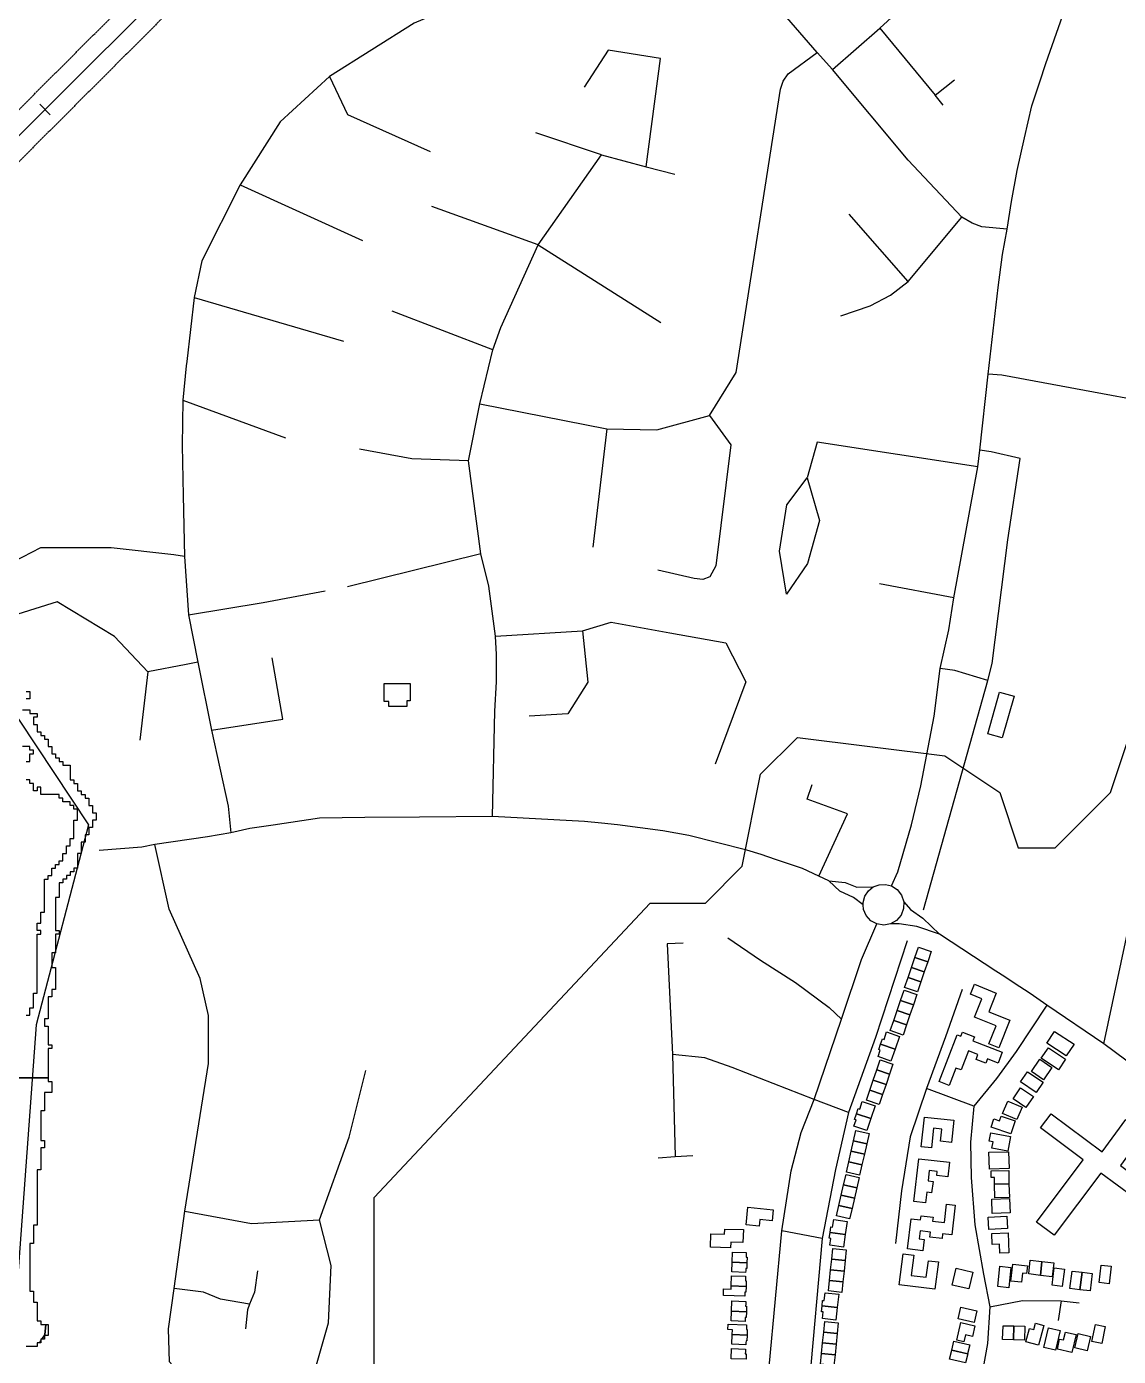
# Model space of a CAD drawing. Header units: metres. Extents: x 553506 to 563855, y 142925 to 150243.
# Drawn here: x 558816 to 559409, y 147849 to 148571 of the extents above; entities that cross this region are included whole.
import ezdxf

# ---------------------------------------------------------------- set-up
doc = ezdxf.new("R2010")
doc.units = ezdxf.units.M
doc.linetypes.add('DASHED', pattern=[1.524, 1.27, -0.254])
for name, color, linetype in [('C-BUILDINGS', 8, 'Continuous'), ('C-FLOOD_ZONE_3', 150, 'Continuous'), ('C-ROADS', 33, 'Continuous'), ('C-WATERWAYS', 5, 'Continuous'), ('E-132KV-UGC-ALT', 8, 'Continuous'), ('E-132KV-UGC-CHAINAGE', 7, 'Continuous'), ('E-132KV-UGC-ROUTE', 1, 'Continuous'), ('E-132KV-UGC-SWATHE', 4, 'DASHED')]:
    doc.layers.add(name, color=color, linetype=linetype)

msp = doc.modelspace()

# ---------------------------------------------------------------- linework, layer by layer
at = {"layer": 'C-BUILDINGS'}
for points in [[(559022.7378, 148204.8681), (559022.7397, 148201.8742), (559013.0643, 148201.8751), (559013.0606, 148204.4794), (559010.516, 148204.4785), (559010.5262, 148214.3065), (559024.6828, 148214.2996), (559024.6815, 148204.8615), (559022.7378, 148204.8681)], [(559338.3709, 148186.9491), (559344.7995, 148209.5754), (559352.6634, 148207.3486), (559346.2278, 148184.7221), (559338.3709, 148186.9491)], [(559305.7686, 148063.119), (559298.8299, 148065.486), (559300.7217, 148070.9872), (559307.6533, 148068.62), (559305.7686, 148063.119)], [(559303.9177, 148057.6525), (559296.9449, 148059.9961), (559298.8299, 148065.486), (559305.7686, 148063.119), (559303.9177, 148057.6525)], [(559300.1479, 148046.6616), (559293.2093, 148049.0286), (559295.0944, 148054.5184), (559302.033, 148052.1515), (559300.1479, 148046.6616)], [(559302.033, 148052.1515), (559295.0944, 148054.5184), (559296.9449, 148059.9961), (559303.9177, 148057.6525), (559302.033, 148052.1515)], [(559297.9857, 148039.7385), (559291.047, 148042.1055), (559292.9391, 148047.5955), (559299.8708, 148045.2284), (559297.9857, 148039.7385)], [(559338.9117, 148035.8995), (559350.3649, 148031.3354), (559344.3625, 148016.3686), (559339.0605, 148018.4858), (559342.9541, 148028.1894), (559331.1472, 148032.8873), (559335.1963, 148042.9853), (559329.0026, 148045.4532), (559331.1502, 148050.8176), (559343, 148046.0878), (559338.9117, 148035.8995)], [(559296.1352, 148034.2609), (559289.1623, 148036.6045), (559291.047, 148042.1055), (559297.9857, 148039.7385), (559296.1352, 148034.2609)], [(559294.2501, 148028.771), (559287.3114, 148031.1379), (559289.1623, 148036.6045), (559296.1352, 148034.2609), (559294.2501, 148028.771)], [(559288.0383, 148015.5897), (559280.1939, 148018.307), (559281.1826, 148021.1424), (559282.0377, 148020.8461), (559283.4777, 148024.9087), (559290.4541, 148022.4539), (559288.0383, 148015.5897)], [(559292.3653, 148023.27), (559285.4266, 148025.6369), (559287.3114, 148031.1379), (559294.2501, 148028.771), (559292.3653, 148023.27)], [(559323.7954, 148022.6534), (559324.6368, 148024.8276), (559331.1463, 148022.3249), (559330.2661, 148020.0494), (559346.2781, 148013.8905), (559344.0195, 148008.044), (559338.2105, 148010.2789), (559337.3041, 148007.9469), (559332.0467, 148009.9764), (559333.0626, 148012.6123), (559327.8834, 148014.5997), (559323.8837, 148004.2584), (559321.096, 148005.3294), (559317.4458, 147995.8893), (559311.9692, 147998.001), (559321.8073, 148023.4153), (559323.7954, 148022.6534)], [(559381.0717, 148011.8983), (559370.5361, 148018.8837), (559374.7308, 148025.1909), (559385.2734, 148018.2058), (559381.0717, 148011.8983)], [(559285.7781, 148009.1199), (559278.7958, 148011.5412), (559280.0089, 148015.0291), (559279.1538, 148015.3253), (559280.1939, 148018.307), (559288.0383, 148015.5897), (559285.7781, 148009.1199)], [(559368.6439, 147998.9803), (559362.088, 148003.4292), (559366.6614, 148010.1489), (559373.2173, 148005.7), (559368.6439, 147998.9803)], [(559376.7809, 148004.4082), (559367.4973, 148010.6979), (559371.3485, 148016.3601), (559380.6391, 148010.0706), (559376.7809, 148004.4082)], [(559283.1509, 147996.4505), (559276.1776, 147998.8053), (559278.0627, 148004.2951), (559285.0014, 148001.9282), (559283.1509, 147996.4505)], [(559285.0014, 148001.9282), (559278.0627, 148004.2951), (559279.9549, 148009.7852), (559286.8866, 148007.418), (559285.0014, 148001.9282)], [(559364.6913, 147992.0795), (559356.1859, 147997.848), (559359.9305, 148003.34), (559368.4356, 147997.5826), (559364.6913, 147992.0795)], [(559281.2657, 147990.9606), (559274.327, 147993.3276), (559276.1776, 147998.8053), (559283.1509, 147996.4505), (559281.2657, 147990.9606)], [(559279.3806, 147985.4708), (559272.4419, 147987.8377), (559274.327, 147993.3276), (559281.2657, 147990.9606), (559279.3806, 147985.4708)], [(559359.0386, 147983.8683), (559352.1475, 147988.5294), (559356.2663, 147994.5783), (559363.1574, 147989.9172), (559359.0386, 147983.8683)], [(559274.9192, 147977.842), (559267.0296, 147980.4355), (559267.9757, 147983.2918), (559268.8305, 147983.0067), (559270.207, 147987.0895), (559277.2218, 147984.7472), (559274.9192, 147977.842)], [(559354.1293, 147977.3831), (559346.4348, 147980.6725), (559349.3163, 147987.3953), (559357.0174, 147984.1172), (559354.1293, 147977.3831)], [(559272.7577, 147971.3419), (559265.7369, 147973.6506), (559266.8939, 147977.1479), (559266.0321, 147977.4328), (559267.0296, 147980.4355), (559274.9192, 147977.842), (559272.7577, 147971.3419)], [(559320.0063, 147976.9032), (559318.6725, 147964.9083), (559312.7235, 147965.5696), (559313.4507, 147972.1032), (559308.9466, 147972.609), (559307.7482, 147961.8871), (559302.2904, 147962.4858), (559304.0956, 147978.669), (559320.0063, 147976.9032)], [(559351.0207, 147969.6404), (559340.1858, 147973.1997), (559341.6944, 147977.7541), (559344.8657, 147976.7172), (559345.6645, 147979.1349), (559353.3282, 147976.6125), (559351.0207, 147969.6404)], [(559372.7972, 147980.4888), (559400.5799, 147959.7701), (559413.4659, 147977.299), (559423.395, 147970.0389), (559410.435, 147952.4186), (559423.3103, 147942.8124), (559417.4968, 147935.0525), (559399.8119, 147948.2491), (559374.4888, 147914.4852), (559364.9057, 147921.6338), (559390.2288, 147955.3976), (559366.9833, 147972.7401), (559372.7972, 147980.4888)], [(559272.6407, 147964.0704), (559265.4935, 147965.7186), (559266.8074, 147971.3688), (559273.9472, 147969.7315), (559272.6407, 147964.0704)], [(559349.2273, 147960.0686), (559340.618, 147961.7493), (559341.301, 147965.1985), (559339.24, 147965.602), (559340.134, 147970.1373), (559350.7977, 147968.0419), (559349.2273, 147960.0686)], [(559270.0544, 147952.7824), (559262.9146, 147954.4197), (559264.1869, 147960.0575), (559271.368, 147958.4437), (559270.0544, 147952.7824)], [(559271.368, 147958.4437), (559264.1869, 147960.0575), (559265.4935, 147965.7186), (559272.6407, 147964.0704), (559271.368, 147958.4437)], [(559349.9519, 147950.6863), (559339.2775, 147950.4219), (559339.0575, 147959.5416), (559349.7322, 147959.7949), (559349.9519, 147950.6863)], [(559268.7478, 147947.1213), (559261.608, 147948.7585), (559262.9146, 147954.4197), (559270.0544, 147952.7824), (559268.7478, 147947.1213)], [(559316.7488, 147946.2394), (559310.7146, 147946.9426), (559310.9683, 147949.1319), (559306.6601, 147949.6327), (559306.0087, 147944.0364), (559308.654, 147943.7289), (559307.9252, 147937.4735), (559305.2167, 147937.7902), (559304.5429, 147932.0151), (559298.3121, 147932.7457), (559301.0433, 147956.0362), (559317.6724, 147954.1035), (559316.7488, 147946.2394)], [(559267.234, 147940.2517), (559260.0942, 147941.889), (559261.4008, 147947.5501), (559268.5406, 147945.9128), (559267.234, 147940.2517)], [(559349.9253, 147942.3047), (559342.0996, 147942.162), (559342.027, 147945.8549), (559340.2522, 147945.8221), (559340.182, 147949.4372), (559349.7821, 147949.6237), (559349.9253, 147942.3047)], [(559265.9617, 147934.6139), (559258.7876, 147936.2278), (559260.0942, 147941.889), (559267.234, 147940.2517), (559265.9617, 147934.6139)], [(559350.1929, 147935.034), (559342.2305, 147934.787), (559342.0996, 147942.162), (559349.9253, 147942.3047), (559350.1929, 147935.034)], [(559263.3485, 147923.2916), (559256.2017, 147924.9287), (559257.5083, 147930.5898), (559264.6551, 147928.9528), (559263.3485, 147923.2916)], [(559264.6551, 147928.9528), (559257.5083, 147930.5898), (559258.7876, 147936.2278), (559265.9617, 147934.6139), (559264.6551, 147928.9528)], [(559301.9059, 147922.8179), (559302.1718, 147925.0633), (559308.6691, 147924.3077), (559308.4095, 147922.0848), (559314.8436, 147921.3383), (559316.0027, 147931.3021), (559320.725, 147930.7474), (559318.8354, 147914.5838), (559313.8536, 147915.1639), (559313.56, 147912.6839), (559306.9293, 147913.4577), (559307.2506, 147916.1722), (559301.7356, 147916.8136), (559301.2212, 147912.4348), (559303.8455, 147912.1266), (559303.1321, 147906.0498), (559294.8737, 147907.0068), (559296.7907, 147923.4161), (559301.9059, 147922.8179)], [(559350.4826, 147926.5954), (559340.8394, 147926.2183), (559340.5344, 147934.022), (559350.1776, 147934.3991), (559350.4826, 147926.5954)], [(559221.2659, 147922.2428), (559214.5891, 147922.9262), (559214.229, 147919.4314), (559207.1453, 147920.1579), (559208.1344, 147929.7491), (559221.8949, 147928.3393), (559221.2659, 147922.2428)], [(559349.1125, 147918.0274), (559338.9706, 147917.5012), (559338.6208, 147924.2685), (559348.7627, 147924.7946), (559349.1125, 147918.0274)], [(559195.4691, 147914.9989), (559195.5635, 147917.8177), (559205.6688, 147917.4966), (559205.4368, 147910.5443), (559198.7605, 147910.7603), (559198.6545, 147907.6406), (559187.7232, 147907.9919), (559187.9669, 147915.245), (559195.4691, 147914.9989)], [(559260.9561, 147914.7698), (559252.739, 147915.9731), (559253.1712, 147918.947), (559254.0704, 147918.808), (559254.7073, 147923.0682), (559262.0262, 147921.9707), (559260.9561, 147914.7698)], [(559259.9567, 147907.9941), (559252.6385, 147909.0694), (559253.1757, 147912.7144), (559252.2768, 147912.8424), (559252.739, 147915.9731), (559260.9561, 147914.7698), (559259.9567, 147907.9941)], [(559349.8608, 147904.9507), (559345.0003, 147904.7776), (559344.831, 147909.5582), (559340.7523, 147909.4205), (559340.5364, 147915.4796), (559349.4825, 147915.7906), (559349.8608, 147904.9507)], [(559207.2502, 147905.0467), (559207.2021, 147903.6651), (559207.1608, 147902.5174), (559207.6717, 147902.4999), (559207.5626, 147899.4803), (559199.5002, 147899.7535), (559199.6914, 147905.3132), (559207.2502, 147905.0467)], [(559260.91, 147900.7002), (559253.6157, 147901.4535), (559254.2197, 147907.2264), (559261.5067, 147906.484), (559260.91, 147900.7002)], [(559296.8583, 147892.6106), (559304.9993, 147891.6054), (559306.1183, 147900.6109), (559311.5645, 147899.9339), (559309.7236, 147885.1297), (559290.3464, 147887.5226), (559292.4449, 147904.3939), (559298.2351, 147903.6719), (559296.8583, 147892.6106)], [(559207.5626, 147899.4803), (559207.4555, 147896.394), (559206.9446, 147896.4116), (559206.9078, 147895.3419), (559206.8721, 147894.239), (559199.3133, 147894.5055), (559199.5002, 147899.7535), (559207.5626, 147899.4803)], [(559259.7432, 147889.178), (559252.4489, 147889.9312), (559253.0187, 147895.6808), (559260.3402, 147894.9506), (559259.7432, 147889.178)], [(559260.3402, 147894.9506), (559253.0187, 147895.6808), (559253.6157, 147901.4535), (559260.91, 147900.7002), (559260.3402, 147894.9506)], [(559328.2028, 147885.3134), (559319.1479, 147887.3809), (559321.2422, 147896.4945), (559330.2902, 147894.4267), (559328.2028, 147885.3134)], [(559349.87, 147885.9522), (559343.881, 147886.5455), (559344.9787, 147897.587), (559350.9676, 147896.9937), (559349.87, 147885.9522)], [(559359.5045, 147893.5969), (559357.2518, 147893.872), (559356.659, 147888.8674), (559351.0032, 147889.5378), (559352.1008, 147898.7763), (559360.0086, 147897.853), (559359.5045, 147893.5969)], [(559367.0079, 147892.6388), (559360.6223, 147893.3978), (559361.5136, 147900.9493), (559367.8566, 147900.2112), (559367.0079, 147892.6388)], [(559373.3443, 147891.8893), (559367.0079, 147892.6388), (559367.8566, 147900.2112), (559374.2352, 147899.452), (559373.3443, 147891.8893)], [(559378.8429, 147886.5952), (559373.3761, 147887.2603), (559374.5289, 147896.7454), (559379.9954, 147896.0914), (559378.8429, 147886.5952)], [(559388.4903, 147884.8133), (559383.0234, 147885.4784), (559384.1693, 147894.9632), (559389.678, 147894.2994), (559388.4903, 147884.8133)], [(559404.3281, 147888.1095), (559398.8613, 147888.7746), (559400.0071, 147898.2595), (559405.4736, 147897.6055), (559404.3281, 147888.1095)], [(559206.8115, 147892.1335), (559206.7561, 147890.7629), (559206.7145, 147889.6263), (559207.2397, 147889.5981), (559207.1239, 147886.5672), (559199.0535, 147886.8735), (559199.266, 147892.4228), (559206.8115, 147892.1335)], [(559259.1392, 147883.4051), (559251.8522, 147884.1474), (559252.4489, 147889.9312), (559259.7432, 147889.178), (559259.1392, 147883.4051)], [(559393.9921, 147884.1493), (559388.4903, 147884.8133), (559389.678, 147894.2994), (559395.1449, 147893.6344), (559393.9921, 147884.1493)], [(559198.9882, 147885.1463), (559199.0535, 147886.8735), (559207.1239, 147886.5672), (559207.0095, 147883.4918), (559206.5126, 147883.5097), (559206.4688, 147882.4399), (559206.4272, 147881.3034), (559194.801, 147881.7443), (559194.9355, 147885.299), (559198.9882, 147885.1463)], [(559256.64, 147875.1694), (559248.3777, 147876.0262), (559248.6907, 147879.0075), (559249.5885, 147878.913), (559250.0498, 147883.2011), (559257.4084, 147882.4054), (559256.64, 147875.1694)], [(559207.2755, 147872.8821), (559207.1684, 147869.7958), (559206.6575, 147869.8133), (559206.6204, 147868.7548), (559206.5847, 147867.6519), (559199.0258, 147867.9184), (559199.2127, 147873.1664), (559207.2755, 147872.8821)], [(559206.9627, 147878.4596), (559206.9147, 147877.078), (559206.8734, 147875.9303), (559207.3843, 147875.9128), (559207.2755, 147872.8821), (559199.2127, 147873.1664), (559199.4042, 147878.715), (559206.9627, 147878.4596)], [(559255.9353, 147868.3583), (559248.5708, 147869.1205), (559248.9536, 147872.7829), (559248.0558, 147872.8775), (559248.3777, 147876.0262), (559256.64, 147875.1694), (559255.9353, 147868.3583)], [(559331.0217, 147867.0142), (559322.3533, 147869.0158), (559323.8152, 147875.305), (559332.4835, 147873.3034), (559331.0217, 147867.0142)], [(559197.2578, 147863.1557), (559197.3491, 147866.0745), (559207.3777, 147865.751), (559207.3306, 147864.336), (559207.2893, 147863.1884), (559207.7929, 147863.1817), (559207.6911, 147860.1512), (559199.6286, 147860.4244), (559199.7142, 147863.076), (559197.2578, 147863.1557)], [(559256.5963, 147861.0219), (559249.3026, 147861.7529), (559249.8923, 147867.5365), (559257.1863, 147866.7943), (559256.5963, 147861.0219)], [(559330.0605, 147859.4605), (559326.342, 147860.3358), (559325.4587, 147856.5798), (559321.5219, 147857.5039), (559323.7526, 147866.9556), (559331.4006, 147865.1672), (559330.0605, 147859.4605)], [(559364.2706, 147866.6211), (559368.7822, 147865.4255), (559365.9393, 147854.7528), (559359.0944, 147856.566), (559361.0361, 147863.8384), (559363.3694, 147863.2208), (559364.2706, 147866.6211)], [(559400.3055, 147855.5298), (559394.9087, 147856.6423), (559396.8552, 147866.0073), (559402.2451, 147864.8947), (559400.3055, 147855.5298)], [(559207.6911, 147860.1512), (559207.591, 147857.0651), (559207.0731, 147857.0825), (559207.0363, 147856.0129), (559207.0003, 147854.921), (559199.449, 147855.1655), (559199.6286, 147860.4244), (559207.6911, 147860.1512)], [(559256.0404, 147855.2727), (559248.7126, 147855.9804), (559249.3026, 147861.7529), (559256.5963, 147861.0219), (559256.0404, 147855.2727)], [(559352.4637, 147857.5623), (559346.4944, 147857.7444), (559346.68, 147865.2851), (559352.6202, 147865.1355), (559352.4637, 147857.5623)], [(559358.404, 147857.4127), (559352.4637, 147857.5623), (559352.6202, 147865.1355), (559358.5895, 147864.9534), (559358.404, 147857.4127)], [(559375.2312, 147852.036), (559368.858, 147853.5189), (559371.3338, 147864.0801), (559377.707, 147862.5972), (559375.2312, 147852.036)], [(559384.0864, 147850.7749), (559376.1928, 147852.5889), (559377.4444, 147857.9924), (559379.5497, 147857.5124), (559380.5483, 147861.8284), (559386.3362, 147860.5055), (559384.0864, 147850.7749)], [(559392.3511, 147851.6435), (559385.6302, 147853.2936), (559387.5493, 147861.0662), (559394.2706, 147859.405), (559392.3511, 147851.6435)], [(559206.7573, 147852.6096), (559206.7092, 147851.228), (559206.6679, 147850.0803), (559207.1788, 147850.0628), (559207.0767, 147847.0434), (559199.0072, 147847.3164), (559199.2054, 147852.8763), (559206.7573, 147852.6096)], [(559255.4507, 147849.4892), (559248.1567, 147850.2313), (559248.7126, 147855.9804), (559256.0404, 147855.2727), (559255.4507, 147849.4892)], [(559326.3549, 147845.0437), (559317.6868, 147847.0341), (559318.8276, 147851.9556), (559327.4956, 147849.9651), (559326.3549, 147845.0437)], [(559327.473, 147850.02), (559318.8049, 147852.0105), (559319.9456, 147856.9319), (559328.6137, 147854.9414), (559327.473, 147850.02)], [(559254.8607, 147843.7167), (559247.567, 147844.4477), (559248.1567, 147850.2313), (559255.4507, 147849.4892), (559254.8607, 147843.7167)]]:
    msp.add_lwpolyline(points, close=True, dxfattribs=at)
at = {"layer": 'C-FLOOD_ZONE_3'}
for points in [[(558816, 148210), (558818, 148210), (558818, 148206), (558816, 148206)], [(558814, 148200), (558818, 148200), (558818, 148198), (558822, 148198), (558822, 148196), (558820, 148196), (558820, 148194), (558820, 148192), (558822, 148192), (558822, 148188), (558824, 148188), (558824, 148186), (558826, 148186), (558826, 148184), (558828, 148184), (558828, 148180), (558830, 148180), (558830, 148178), (558830, 148176), (558832, 148176), (558832, 148174), (558834, 148174), (558834, 148172), (558836, 148172), (558836, 148170), (558840, 148170), (558840, 148164), (558840, 148162), (558842, 148162), (558842, 148160), (558844, 148160), (558844, 148156), (558846, 148156), (558846, 148154), (558848, 148154), (558848, 148152), (558850, 148152), (558850, 148150), (558850, 148148), (558852, 148148), (558852, 148146), (558852, 148144), (558854, 148144), (558854, 148140), (558852, 148140), (558852, 148136), (558850, 148136), (558850, 148132), (558848, 148132), (558848, 148128), (558846, 148128), (558846, 148122), (558844, 148122), (558844, 148114), (558842, 148114), (558842, 148112), (558840, 148112), (558840, 148110), (558838, 148110), (558838, 148108), (558836, 148108), (558836, 148106), (558834, 148106), (558834, 148098), (558832, 148098), (558832, 148088), (558832, 148084), (558832, 148080), (558834, 148080), (558834, 148078), (558832, 148078), (558832, 148076), (558832, 148068), (558830, 148068), (558830, 148060), (558832, 148060), (558832, 148052), (558832, 148050), (558832, 148048), (558830, 148048), (558830, 148044), (558828, 148044), (558828, 148042), (558828, 148032), (558826, 148032), (558826, 148028), (558828, 148028), (558828, 148020), (558828, 148018), (558830, 148018), (558830, 148016), (558828, 148016), (558828, 148000), (558760, 148000)], [(558816, 148172), (558818, 148172), (558818, 148176), (558820, 148176), (558820, 148178), (558818, 148178), (558818, 148180), (558814, 148180)], [(558816, 148034), (558818, 148034), (558818, 148038), (558820, 148038), (558820, 148046), (558822, 148046), (558822, 148048), (558822, 148054), (558822, 148064), (558822, 148066), (558822, 148070), (558822, 148078), (558824, 148078), (558824, 148080), (558822, 148080), (558822, 148084), (558824, 148084), (558824, 148090), (558826, 148090), (558826, 148092), (558826, 148108), (558828, 148108), (558828, 148110), (558830, 148110), (558830, 148112), (558830, 148114), (558832, 148114), (558832, 148116), (558834, 148116), (558834, 148118), (558836, 148118), (558836, 148122), (558838, 148122), (558838, 148126), (558840, 148126), (558840, 148130), (558842, 148130), (558842, 148140), (558844, 148140), (558844, 148146), (558842, 148146), (558842, 148148), (558840, 148148), (558840, 148150), (558836, 148150), (558836, 148152), (558834, 148152), (558834, 148154), (558832, 148154), (558824, 148154), (558824, 148158), (558822, 148158), (558822, 148156), (558820, 148156), (558820, 148158), (558820, 148160), (558818, 148160), (558818, 148162), (558816, 148162)], [(558760, 148000), (558828, 148000), (558828, 147998), (558830, 147998), (558830, 147992), (558828, 147992), (558826, 147992), (558826, 147990), (558826, 147982), (558824, 147982), (558824, 147978), (558824, 147968), (558824, 147966), (558826, 147966), (558826, 147962), (558824, 147962), (558824, 147960), (558824, 147950), (558822, 147950), (558822, 147948), (558822, 147940), (558822, 147936), (558822, 147932), (558822, 147928), (558822, 147920), (558820, 147920), (558820, 147916), (558820, 147910), (558818, 147910), (558818, 147900), (558818, 147886), (558818, 147884), (558820, 147884), (558820, 147878), (558822, 147878), (558822, 147870), (558822, 147868), (558824, 147868), (558824, 147866), (558826, 147866), (558826.8011, 147866), (558826.2, 147860.41), (558824.5672, 147858), (558824, 147858), (558824, 147857.1628), (558823.2122, 147856), (558822, 147856), (558822, 147854.2108), (558821.8572, 147854), (558816, 147854)]]:
    msp.add_lwpolyline(points, dxfattribs=at)
for points in [[(558826.8011, 147866), (558828, 147866), (558828, 147860), (558826, 147860), (558826, 147858), (558824.5672, 147858), (558826.2, 147860.41), (558826.8011, 147866)], [(558822, 147854.2108), (558822, 147854), (558821.8572, 147854), (558822, 147854.2108)], [(558824, 147856), (558823.2122, 147856), (558824, 147857.1628), (558824, 147856)]]:
    msp.add_lwpolyline(points, close=True, dxfattribs=at)
at = {"layer": 'C-ROADS'}
for points in [[(559348.8836, 148461.1717), (559335.1845, 148462.4495), (559329.8683, 148464.5885), (559324.3478, 148467.6782), (559295.0994, 148498.7805), (559254.1455, 148548.0401), (559245.8132, 148557.2755), (559226.8995, 148579.0712), (559170.8233, 148642.6541), (559166.1332, 148647.8288)], [(559254.1455, 148548.0401), (559279.6976, 148570.5026), (559292.2396, 148581.9548), (559293.8066, 148585.5204), (559293.7845, 148589.6156), (559292.1441, 148593.3711), (559277.968, 148609.1365), (559268.8984, 148619.8293)], [(559362.4026, 148528.3152), (559367.7273, 148544.5966), (559368.8638, 148548.071), (559369.9995, 148551.3451), (559382.5828, 148587.5852)], [(559039.2368, 148578.4085), (559034.8751, 148576.5928), (559026.8004, 148573.2375), (558980.8964, 148544.2919), (558954.0653, 148519.5208), (558932.3207, 148485.3357), (558911.4054, 148443.9975), (558907.2179, 148424.1235), (558903.2544, 148389.3313), (558902.9735, 148386.8852), (558901.1446, 148368.2751), (558900.7087, 148343.7313), (558901.2807, 148316.4363), (558901.9767, 148283.3242), (558904.1512, 148251.6824), (558909.2927, 148225.8199), (558916.6438, 148188.8736), (558925.8009, 148147.5646), (558927.1848, 148133.1163)], [(559279.6976, 148570.5026), (559309.8458, 148534.0413)], [(559401.3807, 148018.4385), (559413.2471, 148073.7664), (559416.1382, 148087.1565), (559439.3395, 148199.1315), (559463.9856, 148315.8707), (559472.9318, 148358.2531), (559484.8859, 148414.2963), (559502.6345, 148499.157), (559515.8481, 148562.3403)], [(559062.4774, 148366.347), (559131.5273, 148352.6929), (559158.5838, 148352.1513), (559187.212, 148359.9949), (559201.7139, 148383.3387), (559225.8163, 148537.3561), (559227.2838, 148541.6532), (559230.0383, 148545.7009), (559245.8132, 148557.2755)], [(559152.8994, 148495.1837), (559160.589, 148554.0433), (559132.2502, 148558.5518), (559119.0757, 148538.3991)], [(558980.8964, 148544.2919), (558990.5393, 148523.644), (559035.5594, 148503.4906)], [(559314.1373, 148528.654), (559309.8458, 148534.0413), (559320.3453, 148542.3806)], [(559346.4716, 148447.4405), (559348.8836, 148461.1717), (559351.3737, 148476.2188), (559354.3697, 148493.207), (559358.3628, 148510.9496), (559362.4026, 148528.3152)], [(559128.6189, 148501.5877), (559092.8458, 148513.646)], [(559069.4179, 148142.0497), (559070.6923, 148199.308), (559071.5215, 148215.1938), (559071.5772, 148230.0984), (559070.9124, 148240.0502), (559067.4087, 148267.1766), (559063.0335, 148284.7487), (559056.3689, 148335.3836), (559062.4774, 148366.347), (559069.4974, 148395.6357), (559073.9251, 148407.7375), (559094.1344, 148452.6495), (559128.6189, 148501.5877)], [(559128.6189, 148501.5877), (559152.8994, 148495.1837), (559168.3351, 148491.0989)], [(558932.3207, 148485.3357), (558998.66, 148455.0793)], [(559094.1344, 148452.6495), (559036.4851, 148473.6021)], [(559258.674, 148414.1985), (559274.5665, 148419.5107), (559285.5951, 148425.4511), (559295.2282, 148432.8842), (559324.3478, 148467.6782)], [(559295.2282, 148432.8842), (559263.1584, 148469.3083)], [(559094.1344, 148452.6495), (559160.846, 148410.4309)], [(559332.99, 148331.9832), (559334.0644, 148341.0652), (559338.6111, 148382.4315), (559343.9745, 148429.466), (559346.4716, 148447.4405)], [(558907.2179, 148424.1235), (558988.3533, 148400.3016)], [(559069.4974, 148395.6357), (559014.8506, 148416.6816)], [(559521.3411, 148349.0608), (559472.9318, 148358.2531), (559346.0598, 148381.8613), (559338.6111, 148382.4315)], [(558901.1446, 148368.2751), (558956.9811, 148347.8658)], [(559187.212, 148359.9949), (559198.9003, 148343.9851), (559190.6886, 148278.2867), (559187.3503, 148272.3178), (559183.5931, 148270.8434), (559178.8379, 148271.3416), (559159.0927, 148275.9606)], [(559131.5273, 148352.6929), (559123.8234, 148288.4016)], [(559332.99, 148331.9832), (559245.6578, 148345.4349), (559240.2586, 148326.124)], [(559056.3689, 148335.3836), (559025.5273, 148336.4764), (558997.1688, 148341.5861)], [(559303.5079, 148091.3746), (559338.4346, 148215.9891), (559340.8392, 148225.2348), (559349.3835, 148292.324), (559356.0274, 148336.6158), (559340.2763, 148340.2562), (559334.0644, 148341.0652)], [(559286.0762, 148104.3233), (559289.6135, 148111.9903), (559297.042, 148137.5524), (559302.1269, 148158.6566), (559309.3254, 148196.5881), (559312.4732, 148222.4404), (559317.2227, 148243.5342), (559319.9985, 148260.8717), (559332.99, 148331.9832)], [(559240.2586, 148326.124), (559246.974, 148302.9928), (559240.5035, 148279.4527), (559229.0195, 148262.936), (559225.2934, 148286.1599), (559229.3129, 148311.4159), (559240.2586, 148326.124)], [(558901.9767, 148283.3242), (558896.1938, 148284.2805), (558862.2272, 148288.0822), (558823.8269, 148288.0965), (558804.3373, 148277.9109), (558783.3387, 148277.8626)], [(559063.0335, 148284.7487), (558990.6861, 148266.9265)], [(558904.1512, 148251.6824), (558944.7509, 148258.3146), (558978.4185, 148264.6323)], [(559319.9985, 148260.8717), (559279.6788, 148268.4359)], [(558909.2927, 148225.8199), (558902.9539, 148224.6332), (558882.1024, 148220.727), (558864.1088, 148239.9147), (558832.929, 148258.7058), (558811.5333, 148252.0562)], [(559070.9124, 148240.0502), (559118.2968, 148242.9539), (559133.8797, 148247.6773), (559165.6984, 148241.9187), (559196.0336, 148236.437), (559206.8908, 148215.2261), (559190.2781, 148170.4252)], [(559118.2968, 148242.9539), (559121.0937, 148214.9599), (559110.221, 148197.8725), (559089.2593, 148196.6221)], [(558916.6438, 148188.8736), (558955.5089, 148194.8734), (558949.6746, 148228.2049)], [(558882.1024, 148220.727), (558877.8575, 148183.4887)], [(559338.4346, 148215.9891), (559320.5037, 148221.3762), (559312.4732, 148222.4404)], [(559246.6365, 148109.6224), (559262.1401, 148143.5151), (559240.2847, 148151.4631), (559243.0658, 148159.3959)], [(559252.0168, 148107.0067), (559246.6365, 148109.6224), (559237.6988, 148113.7861), (559223.0459, 148118.7409), (559215.2268, 148121.3255), (559207.5127, 148123.6796), (559175.9494, 148131.7721), (559161.8774, 148134.2297), (559137.3215, 148137.5089), (559128.6225, 148138.4859), (559119.3126, 148139.3215), (559069.4179, 148142.0497), (559029.6449, 148141.6527), (559000.0667, 148141.4158), (558975.3648, 148141.0629), (558950.1711, 148137.4004), (558937.4511, 148135.4819), (558927.1848, 148133.1163)], [(558927.1848, 148133.1163), (558914.5317, 148131.0664), (558885.8945, 148126.8525), (558878.873, 148125.3554), (558855.7733, 148123.6057)], [(558965.7008, 147681.4893), (558971.7998, 147727.945), (558975.738, 147780.5108), (558971.4719, 147808.337), (558959.7192, 147820.3163), (558958.2032, 147821.861), (558923.0566, 147826.8725), (558906.073, 147832.1234), (558893.8812, 147845.6474), (558893.3627, 147863.5394), (558896.4088, 147885.526), (558902.208, 147927.4425), (558915.0813, 148007.7978), (558915.102, 148033.7867), (558910.5315, 148054.0686), (558900.588, 148076.2878), (558893.7234, 148091.635), (558885.8945, 148126.8525)], [(559270.7401, 148094.109), (559265.5287, 148098.0432), (559258.0426, 148101.3838), (559252.0168, 148107.0067)], [(559252.0168, 148107.0067), (559260.9164, 148106.1029), (559267.3391, 148103.6866), (559276.216, 148103.7393)], [(559282.7856, 148105.1562), (559286.0762, 148104.3233), (559289.2504, 148102.2848), (559291.5519, 148099.3066), (559292.7326, 148095.726), (559292.6327, 148091.961), (559291.2875, 148088.4468), (559288.8315, 148085.5881), (559285.5621, 148083.7059), (559281.8571, 148083.0234), (559278.1264, 148083.62), (559274.8626, 148085.3886), (559272.3655, 148088.1381), (559270.9106, 148091.5433), (559270.7401, 148094.109), (559270.67, 148095.2421), (559271.6569, 148098.812), (559273.5549, 148101.6311), (559276.216, 148103.7393), (559279.3873, 148104.9506), (559282.7856, 148105.1562)], [(559292.7326, 148095.726), (559296.4776, 148091.5127), (559303.0843, 148086.7759), (559312.1928, 148078.0098)], [(559207.7976, 147452.0545), (559204.932, 147467.1358), (559196.322, 147498.3665), (559190.1772, 147530.82), (559187.288, 147556.1401), (559186.693, 147561.3527), (559186.467, 147593.0102), (559188.4685, 147610.5462), (559192.4564, 147626.2516), (559202.7877, 147672.7943), (559207.9209, 147691.6962), (559213.5466, 147714.3307), (559215.9191, 147732.7463), (559216.9179, 147765.9332), (559217.1932, 147781.6349), (559218.5602, 147824.5942), (559219.7341, 147842.8836), (559226.4867, 147916.8842), (559231.5481, 147949.3624), (559236.9883, 147970.2995), (559244.0521, 147988.2485), (559258.8616, 148031.914), (559269.8599, 148064.3315), (559278.1264, 148083.62)], [(559312.1928, 148078.0098), (559299.8439, 148082.1566), (559290.2311, 148083.7394), (559285.5621, 148083.7059)], [(559197.2863, 148076.0493), (559214.9106, 148063.8742), (559234.0432, 148051.757), (559252.3345, 148038.1447), (559258.8616, 148031.914)], [(559480.5984, 147951.9813), (559475.4479, 147957.5422), (559463.8746, 147969.5704), (559457.5463, 147976.1409), (559444.7888, 147987.1308), (559426.051, 148000.2389), (559401.3807, 148018.4385), (559370.4768, 148039.4944), (559361.5221, 148045.7721), (559352.7737, 148051.4885), (559347.6789, 148054.8141), (559342.7622, 148058.0339), (559312.1928, 148078.0098)], [(559172.9752, 148073.2256), (559164.1875, 148072.7752), (559167.0792, 148012.6298), (559168.5117, 147957.1582)], [(559294.6855, 148074.4617), (559277.4229, 148021.9941), (559262.7338, 147981.2149), (559255.6313, 147950.0869), (559248.4493, 147912.7237), (559241.3373, 147833.6366), (559237.5165, 147822.4773), (559224.3301, 147822.7252), (559218.5602, 147824.5942)], [(559324.5336, 148047.9857), (559315.375, 148022.3031), (559305.1859, 147994.2291), (559296.2756, 147967.9754), (559291.5332, 147938.5233), (559288.2686, 147909.8849)], [(559370.4768, 148039.4944), (559353.8426, 148014.3366), (559343.1157, 147999.546), (559330.9178, 147984.6208), (559328.9669, 147965.0273), (559329.3042, 147945.8164), (559331.4605, 147920.0285), (559335.995, 147893.3015), (559339.5583, 147875.5708), (559338.1698, 147855.6497), (559332.4332, 147823.3174)], [(559244.0521, 147988.2485), (559199.5792, 148005.6904), (559184.7106, 148010.8278), (559167.0792, 148012.6298)], [(558972.693, 147840.2619), (558980.2672, 147866.8297), (558981.7076, 147897.9934), (558975.3738, 147922.8284), (558991.5458, 147967.7261), (559000.6256, 148003.9122)], [(559330.9178, 147984.6208), (559305.1859, 147994.2291)], [(559262.7338, 147981.2149), (559244.0521, 147988.2485)], [(559159.2959, 147956.5276), (559168.5117, 147957.1582), (559178.1528, 147957.8243)], [(558902.208, 147927.4425), (558938.3954, 147920.8603), (558975.3738, 147922.8284)], [(559248.4493, 147912.7237), (559226.4867, 147916.8842)], [(558941.7297, 147895.12), (558940.0691, 147883.4935), (558937.4336, 147876.9344), (558936.1875, 147873.824), (558935.2019, 147863.6541)], [(558937.4336, 147876.9344), (558921.5662, 147879.7823), (558912.4067, 147883.4278), (558896.4088, 147885.526)], [(559339.5583, 147875.5708), (559357.3558, 147879.0279), (559378.226, 147878.7628), (559388.0375, 147877.7762)], [(559378.226, 147878.7628), (559376.5552, 147868.171)]]:
    msp.add_lwpolyline(points, dxfattribs=at)
at = {"layer": 'C-WATERWAYS'}
msp.add_lwpolyline([(558774.327, 148251.2062), (558849.8503, 148137.4461), (558821.4074, 148028.8405), (558809.2184, 147860.2913)], dxfattribs=at)
at = {"layer": 'E-132KV-UGC-ALT'}
msp.add_lwpolyline([(559005, 147695), (559005, 147935), (559155, 148095), (559185, 148095), (559205, 148115), (559215, 148165), (559235, 148185), (559315, 148175), (559345, 148155), (559355, 148125), (559375, 148125), (559405, 148155), (559415, 148185)], dxfattribs=at)
at = {"layer": 'E-132KV-UGC-CHAINAGE'}
msp.add_line((558829.1006, 148523.4437), (558823.4437, 148529.1006), dxfattribs=at)
at = {"layer": 'E-132KV-UGC-ROUTE'}
msp.add_lwpolyline([(557125, 148135), (557255, 148145), (557405, 148295), (558335, 148295), (558405, 148365), (558515, 148365), (558585, 148435), (558735, 148435), (558985, 148685)], dxfattribs=at)
at = {"layer": 'E-132KV-UGC-SWATHE'}
for points in [[(558730.8579, 148445), (558977.9289, 148692.0711)], [(558988.2242, 148674.0821), (558742.0711, 148427.9289)]]:
    msp.add_lwpolyline(points, dxfattribs=at)

doc.saveas('drawing.dxf')
